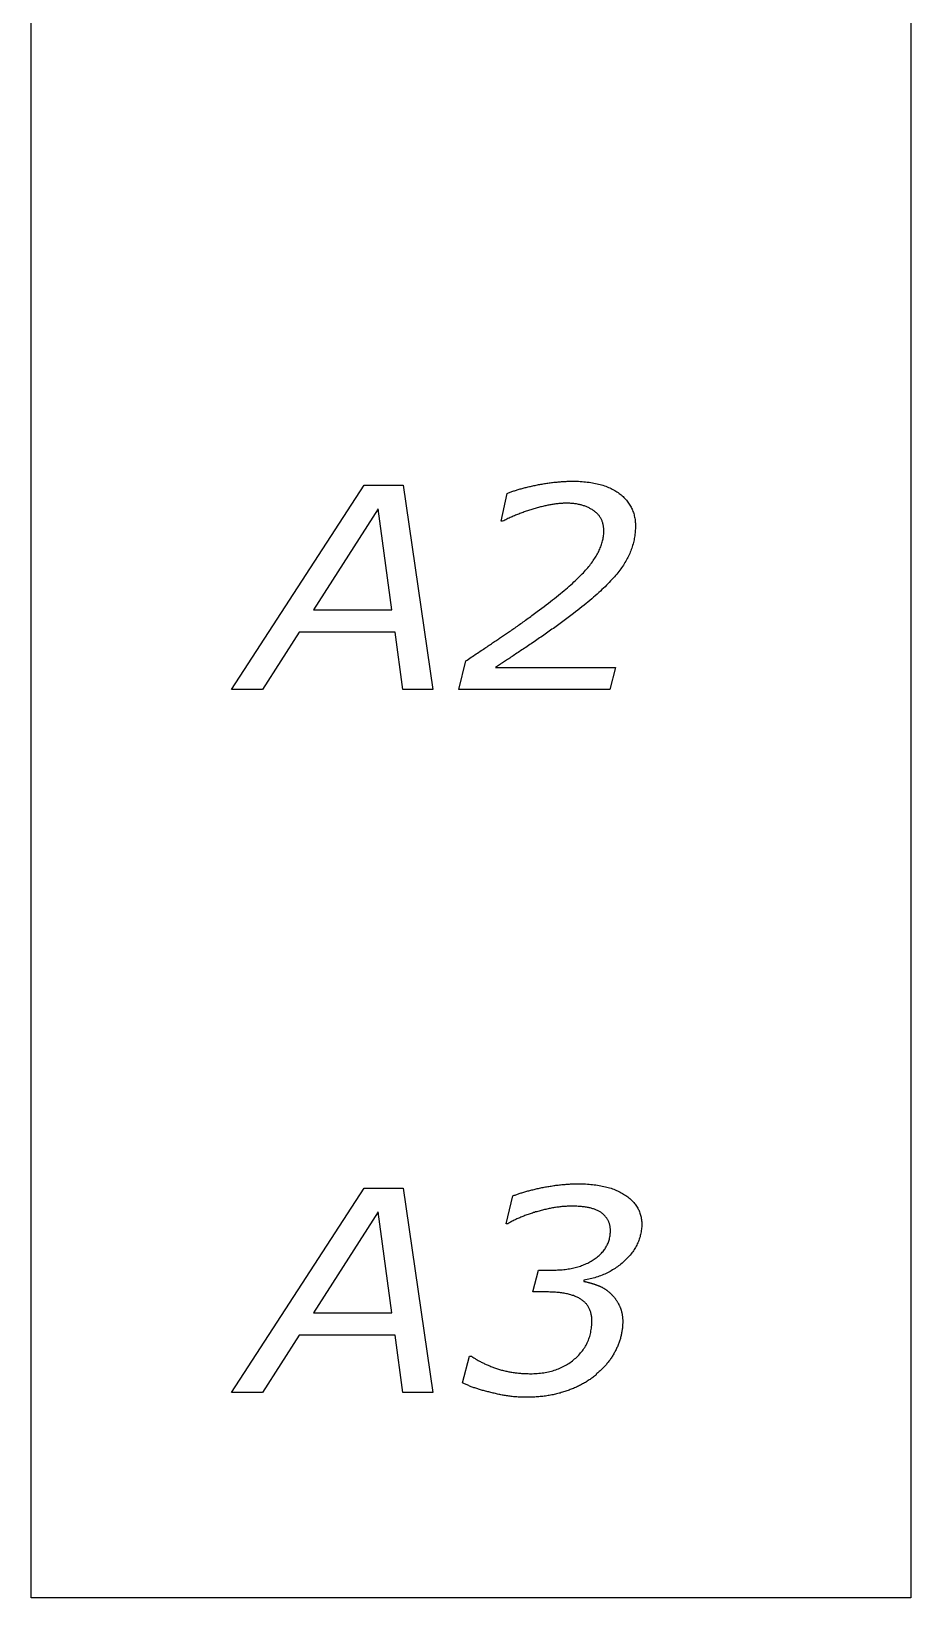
# Model space of a CAD drawing. Extents: x 0.06 to 4.03, y 0.06 to 10.05.
# Drawn here: x 0.061 to 2.026, y 0.06 to 3.557 of the extents above; entities that cross this region are included whole.
import ezdxf

# ---------------------------------------------------------------- set-up
doc = ezdxf.new("R2010")
doc.units = 0
doc.layers.add('CAPA_1', color=7, linetype='CONTINUOUS')

msp = doc.modelspace()

# ---------------------------------------------------------------- linework, layer by layer
at = {"layer": 'CAPA_1', "color": 7}
for points in [[(0.0615, 9.143), (2.0257, 9.143), (2.0257, 0.0605), (0.0615, 0.0605)], [(0.9584, 2.0876), (0.8912, 2.0876), (0.8745, 2.216), (0.6598, 2.216), (0.5782, 2.0876), (0.5083, 2.0876), (0.8046, 2.5441), (0.8922, 2.5441)], [(0.8671, 2.2657), (0.836, 2.4909), (0.6915, 2.2657)], [(0.9584, 0.5182), (0.8912, 0.5182), (0.8745, 0.6466), (0.6598, 0.6466), (0.5782, 0.5182), (0.5083, 0.5182), (0.8046, 0.9746), (0.8922, 0.9746)], [(0.8671, 0.6962), (0.836, 0.9215), (0.6915, 0.6962)]]:
    msp.add_lwpolyline(points, close=True, dxfattribs=at)
for points in [[(1.1918, 2.5447), (1.1945, 2.5452), (1.1971, 2.5457), (1.1998, 2.5462), (1.2024, 2.5466), (1.205, 2.5471), (1.2076, 2.5475), (1.2102, 2.5479), (1.2128, 2.5483), (1.2154, 2.5487), (1.218, 2.5491), (1.2206, 2.5494), (1.2232, 2.5497), (1.2257, 2.5501), (1.2283, 2.5504), (1.2309, 2.5506), (1.2334, 2.5509), (1.2359, 2.5511), (1.2385, 2.5514), (1.241, 2.5516), (1.2435, 2.5518), (1.246, 2.552), (1.2485, 2.5521), (1.251, 2.5523), (1.2535, 2.5524), (1.256, 2.5525), (1.2585, 2.5526), (1.2609, 2.5527), (1.2634, 2.5527), (1.2659, 2.5528), (1.2683, 2.5528), (1.2708, 2.5528)], [(1.2708, 2.5528), (1.2751, 2.5528), (1.2793, 2.5527), (1.2835, 2.5526), (1.2876, 2.5524), (1.2916, 2.5521), (1.2956, 2.5518), (1.2995, 2.5514), (1.3034, 2.551), (1.3072, 2.5505), (1.3109, 2.55), (1.3146, 2.5494), (1.3182, 2.5487), (1.3217, 2.548), (1.3252, 2.5473), (1.3286, 2.5465), (1.3319, 2.5456), (1.3352, 2.5446), (1.3384, 2.5437), (1.3416, 2.5426), (1.3447, 2.5415), (1.3477, 2.5404), (1.3507, 2.5391), (1.3536, 2.5379), (1.3564, 2.5365), (1.3592, 2.5352), (1.3619, 2.5337), (1.3645, 2.5322), (1.3671, 2.5307), (1.3696, 2.5291), (1.372, 2.5274), (1.3744, 2.5257)], [(1.1142, 2.4635), (1.1109, 2.4635), (1.1243, 2.5257)], [(1.1243, 2.5257), (1.126, 2.5264), (1.1277, 2.5271), (1.1295, 2.5277), (1.1313, 2.5284), (1.1332, 2.5291), (1.1351, 2.5298), (1.137, 2.5304), (1.1389, 2.5311), (1.1409, 2.5317), (1.1429, 2.5324), (1.1449, 2.533), (1.1469, 2.5337), (1.149, 2.5343), (1.1511, 2.5349), (1.1533, 2.5355), (1.1555, 2.5362), (1.1577, 2.5368), (1.1599, 2.5374), (1.1622, 2.538), (1.1645, 2.5385), (1.1668, 2.5391), (1.1692, 2.5397), (1.1716, 2.5403), (1.174, 2.5408), (1.1765, 2.5414), (1.1789, 2.542), (1.1815, 2.5425), (1.184, 2.5431), (1.1866, 2.5436), (1.1892, 2.5441), (1.1918, 2.5447)], [(1.3744, 2.5257), (1.3767, 2.5239), (1.379, 2.5221), (1.3811, 2.5202), (1.3832, 2.5184), (1.3852, 2.5164), (1.3872, 2.5145), (1.389, 2.5125), (1.3908, 2.5104), (1.3925, 2.5084), (1.3941, 2.5063), (1.3957, 2.5041), (1.3972, 2.5019), (1.3986, 2.4997), (1.3999, 2.4974), (1.4012, 2.4951), (1.4023, 2.4928), (1.4034, 2.4904), (1.4045, 2.488), (1.4054, 2.4856), (1.4063, 2.4831), (1.4071, 2.4806), (1.4078, 2.478), (1.4084, 2.4754), (1.409, 2.4727), (1.4095, 2.4701), (1.4099, 2.4674), (1.4103, 2.4646), (1.4105, 2.4618), (1.4107, 2.459), (1.4108, 2.4561), (1.4109, 2.4532)], [(1.1892, 2.4928), (1.1867, 2.4921), (1.1842, 2.4914), (1.1818, 2.4907), (1.1793, 2.4899), (1.1769, 2.4891), (1.1744, 2.4883), (1.172, 2.4875), (1.1696, 2.4867), (1.1671, 2.4859), (1.1647, 2.485), (1.1623, 2.4842), (1.1598, 2.4833), (1.1574, 2.4824), (1.155, 2.4815), (1.1526, 2.4805), (1.1502, 2.4796), (1.1477, 2.4786), (1.1453, 2.4777), (1.1429, 2.4767), (1.1405, 2.4757), (1.1381, 2.4746), (1.1357, 2.4736), (1.1333, 2.4725), (1.1309, 2.4715), (1.1285, 2.4704), (1.1261, 2.4693), (1.1238, 2.4682), (1.1214, 2.467), (1.119, 2.4659), (1.1166, 2.4647), (1.1142, 2.4635)], [(1.2574, 2.5037), (1.2554, 2.5037), (1.2535, 2.5036), (1.2515, 2.5036), (1.2496, 2.5035), (1.2476, 2.5034), (1.2455, 2.5033), (1.2435, 2.5031), (1.2414, 2.503), (1.2394, 2.5028), (1.2373, 2.5026), (1.2352, 2.5023), (1.233, 2.5021), (1.2309, 2.5018), (1.2287, 2.5015), (1.2265, 2.5011), (1.2243, 2.5008), (1.2221, 2.5004), (1.2199, 2.5), (1.2176, 2.4996), (1.2154, 2.4992), (1.2131, 2.4987), (1.2108, 2.4982), (1.2084, 2.4977), (1.2061, 2.4972), (1.2037, 2.4966), (1.2013, 2.496), (1.1989, 2.4955), (1.1965, 2.4948), (1.1941, 2.4942), (1.1916, 2.4935), (1.1892, 2.4928)], [(1.3169, 2.4874), (1.3154, 2.4884), (1.3139, 2.4894), (1.3123, 2.4904), (1.3107, 2.4913), (1.3091, 2.4922), (1.3075, 2.4931), (1.3058, 2.4939), (1.3041, 2.4947), (1.3024, 2.4955), (1.3006, 2.4962), (1.2988, 2.4969), (1.297, 2.4976), (1.2952, 2.4982), (1.2933, 2.4988), (1.2914, 2.4993), (1.2895, 2.4999), (1.2876, 2.5004), (1.2856, 2.5008), (1.2836, 2.5012), (1.2816, 2.5016), (1.2795, 2.502), (1.2774, 2.5023), (1.2753, 2.5026), (1.2732, 2.5029), (1.271, 2.5031), (1.2688, 2.5033), (1.2666, 2.5034), (1.2643, 2.5035), (1.262, 2.5036), (1.2597, 2.5037), (1.2574, 2.5037)], [(1.3403, 2.4421), (1.3403, 2.444), (1.3402, 2.4459), (1.3401, 2.4478), (1.3399, 2.4496), (1.3397, 2.4514), (1.3394, 2.4532), (1.3391, 2.4549), (1.3388, 2.4566), (1.3383, 2.4583), (1.3379, 2.46), (1.3374, 2.4616), (1.3368, 2.4632), (1.3362, 2.4647), (1.3355, 2.4662), (1.3348, 2.4677), (1.3341, 2.4692), (1.3333, 2.4706), (1.3324, 2.472), (1.3315, 2.4734), (1.3306, 2.4747), (1.3296, 2.476), (1.3285, 2.4773), (1.3274, 2.4786), (1.3263, 2.4798), (1.3251, 2.481), (1.3238, 2.4821), (1.3226, 2.4832), (1.3212, 2.4843), (1.3198, 2.4854), (1.3184, 2.4864), (1.3169, 2.4874)], [(1.4109, 2.4532), (1.4108, 2.45), (1.4107, 2.4469), (1.4106, 2.4437), (1.4104, 2.4406), (1.4101, 2.4374), (1.4097, 2.4343), (1.4093, 2.4312), (1.4088, 2.4281), (1.4083, 2.425), (1.4077, 2.4219), (1.407, 2.4188), (1.4063, 2.4158), (1.4055, 2.4127), (1.4046, 2.4097), (1.4037, 2.4067), (1.4027, 2.4037), (1.4016, 2.4007), (1.4005, 2.3977), (1.3993, 2.3947), (1.3981, 2.3917), (1.3968, 2.3888), (1.3954, 2.3858), (1.3939, 2.3829), (1.3924, 2.38), (1.3909, 2.3771), (1.3892, 2.3742), (1.3875, 2.3713), (1.3858, 2.3684), (1.384, 2.3655), (1.3821, 2.3627), (1.3801, 2.3598)], [(1.3065, 2.3623), (1.3087, 2.3649), (1.3108, 2.3676), (1.3128, 2.3702), (1.3147, 2.3728), (1.3166, 2.3755), (1.3183, 2.3781), (1.3201, 2.3807), (1.3217, 2.3833), (1.3233, 2.3859), (1.3248, 2.3885), (1.3263, 2.3911), (1.3276, 2.3937), (1.3289, 2.3963), (1.3302, 2.3989), (1.3313, 2.4014), (1.3324, 2.404), (1.3334, 2.4066), (1.3344, 2.4091), (1.3353, 2.4117), (1.3361, 2.4143), (1.3368, 2.4168), (1.3375, 2.4194), (1.3381, 2.4219), (1.3386, 2.4244), (1.3391, 2.427), (1.3394, 2.4295), (1.3398, 2.432), (1.34, 2.4345), (1.3402, 2.4371), (1.3403, 2.4396), (1.3403, 2.4421)], [(1.1915, 2.2619), (1.1967, 2.2657), (1.2018, 2.2695), (1.2068, 2.2733), (1.2118, 2.277), (1.2166, 2.2806), (1.2213, 2.2843), (1.2259, 2.2879), (1.2304, 2.2914), (1.2348, 2.2949), (1.2391, 2.2984), (1.2433, 2.3019), (1.2475, 2.3053), (1.2515, 2.3086), (1.2554, 2.3119), (1.2592, 2.3152), (1.2629, 2.3184), (1.2665, 2.3216), (1.27, 2.3248), (1.2734, 2.3279), (1.2767, 2.331), (1.28, 2.3341), (1.2831, 2.3371), (1.2861, 2.34), (1.289, 2.3429), (1.2918, 2.3458), (1.2945, 2.3487), (1.2971, 2.3515), (1.2996, 2.3542), (1.302, 2.357), (1.3043, 2.3596), (1.3065, 2.3623)], [(1.3801, 2.3598), (1.3781, 2.357), (1.3759, 2.3541), (1.3737, 2.3513), (1.3714, 2.3483), (1.369, 2.3454), (1.3665, 2.3424), (1.3639, 2.3394), (1.3612, 2.3363), (1.3584, 2.3332), (1.3555, 2.3301), (1.3525, 2.327), (1.3494, 2.3238), (1.3462, 2.3206), (1.3429, 2.3173), (1.3395, 2.3141), (1.3361, 2.3108), (1.3325, 2.3074), (1.3288, 2.3041), (1.3251, 2.3007), (1.3212, 2.2973), (1.3172, 2.2938), (1.3132, 2.2903), (1.3091, 2.2868), (1.3048, 2.2832), (1.3005, 2.2797), (1.296, 2.2761), (1.2915, 2.2724), (1.2869, 2.2687), (1.2822, 2.265), (1.2773, 2.2613), (1.2724, 2.2575)], [(1.1119, 2.2054), (1.1141, 2.2068), (1.1162, 2.2083), (1.1184, 2.2098), (1.1207, 2.2112), (1.1229, 2.2128), (1.1252, 2.2143), (1.1275, 2.2159), (1.1299, 2.2175), (1.1323, 2.2191), (1.1347, 2.2208), (1.1371, 2.2225), (1.1395, 2.2242), (1.142, 2.2259), (1.1445, 2.2277), (1.1471, 2.2295), (1.1496, 2.2313), (1.1522, 2.2332), (1.1549, 2.235), (1.1575, 2.2369), (1.1602, 2.2389), (1.1629, 2.2408), (1.1656, 2.2428), (1.1684, 2.2448), (1.1712, 2.2469), (1.174, 2.2489), (1.1769, 2.251), (1.1797, 2.2531), (1.1826, 2.2553), (1.1856, 2.2574), (1.1885, 2.2597), (1.1915, 2.2619)], [(1.2724, 2.2575), (1.2695, 2.2553), (1.2665, 2.2531), (1.2635, 2.2508), (1.2606, 2.2486), (1.2576, 2.2464), (1.2546, 2.2442), (1.2516, 2.242), (1.2486, 2.2398), (1.2456, 2.2375), (1.2426, 2.2354), (1.2396, 2.2332), (1.2366, 2.231), (1.2335, 2.2288), (1.2305, 2.2266), (1.2275, 2.2244), (1.2244, 2.2223), (1.2214, 2.2201), (1.2183, 2.2179), (1.2153, 2.2158), (1.2122, 2.2136), (1.2091, 2.2115), (1.2061, 2.2093), (1.203, 2.2072), (1.1999, 2.205), (1.1968, 2.2029), (1.1937, 2.2008), (1.1906, 2.1987), (1.1875, 2.1966), (1.1844, 2.1944), (1.1812, 2.1923), (1.1781, 2.1902)], [(1.032, 2.1517), (1.035, 2.1537), (1.038, 2.1557), (1.041, 2.1577), (1.0439, 2.1597), (1.0468, 2.1616), (1.0497, 2.1635), (1.0525, 2.1654), (1.0554, 2.1673), (1.0581, 2.1692), (1.0609, 2.171), (1.0636, 2.1729), (1.0663, 2.1747), (1.069, 2.1765), (1.0716, 2.1782), (1.0742, 2.18), (1.0768, 2.1817), (1.0794, 2.1834), (1.0819, 2.1851), (1.0844, 2.1868), (1.0868, 2.1885), (1.0893, 2.1901), (1.0917, 2.1917), (1.094, 2.1933), (1.0964, 2.1949), (1.0987, 2.1965), (1.101, 2.198), (1.1032, 2.1995), (1.1054, 2.201), (1.1076, 2.2025), (1.1098, 2.204), (1.1119, 2.2054)], [(1.1781, 2.1902), (1.175, 2.1881), (1.172, 2.1861), (1.169, 2.184), (1.166, 2.182), (1.163, 2.18), (1.1601, 2.1781), (1.1572, 2.1761), (1.1544, 2.1742), (1.1516, 2.1724), (1.1488, 2.1705), (1.146, 2.1687), (1.1433, 2.1668), (1.1407, 2.1651), (1.138, 2.1633), (1.1354, 2.1616), (1.1329, 2.1599), (1.1303, 2.1582), (1.1278, 2.1565), (1.1254, 2.1549), (1.1229, 2.1533), (1.1205, 2.1517), (1.1182, 2.1502), (1.1159, 2.1486), (1.1136, 2.1471), (1.1113, 2.1456), (1.1091, 2.1442), (1.1069, 2.1428), (1.1048, 2.1414), (1.1027, 2.14), (1.1006, 2.1386), (1.0985, 2.1373)], [(1.3537, 2.0876), (1.0163, 2.0876), (1.032, 2.1517)], [(1.0985, 2.1373), (1.3661, 2.1373), (1.3537, 2.0876)], [(1.2045, 0.9763), (1.2072, 0.9768), (1.2099, 0.9773), (1.2125, 0.9778), (1.2152, 0.9782), (1.2178, 0.9787), (1.2204, 0.9791), (1.223, 0.9795), (1.2257, 0.9799), (1.2283, 0.9803), (1.2308, 0.9807), (1.2334, 0.981), (1.236, 0.9814), (1.2386, 0.9817), (1.2411, 0.982), (1.2437, 0.9823), (1.2462, 0.9825), (1.2487, 0.9828), (1.2512, 0.983), (1.2537, 0.9832), (1.2562, 0.9834), (1.2587, 0.9836), (1.2612, 0.9837), (1.2637, 0.9839), (1.2661, 0.984), (1.2686, 0.9841), (1.271, 0.9842), (1.2735, 0.9843), (1.2759, 0.9843), (1.2783, 0.9844), (1.2807, 0.9844), (1.2831, 0.9844)], [(1.2831, 0.9844), (1.2873, 0.9844), (1.2915, 0.9843), (1.2956, 0.9842), (1.2997, 0.984), (1.3036, 0.9838), (1.3076, 0.9835), (1.3114, 0.9832), (1.3153, 0.9828), (1.319, 0.9824), (1.3227, 0.9819), (1.3263, 0.9813), (1.3299, 0.9808), (1.3334, 0.9801), (1.3369, 0.9794), (1.3403, 0.9787), (1.3437, 0.9779), (1.3469, 0.9771), (1.3502, 0.9762), (1.3533, 0.9752), (1.3564, 0.9743), (1.3595, 0.9732), (1.3625, 0.9721), (1.3654, 0.971), (1.3683, 0.9698), (1.3711, 0.9685), (1.3739, 0.9672), (1.3766, 0.9659), (1.3792, 0.9645), (1.3818, 0.963), (1.3843, 0.9615), (1.3868, 0.96)], [(1.1256, 0.8954), (1.1223, 0.8954), (1.1367, 0.9573)], [(1.1367, 0.9573), (1.1384, 0.958), (1.1402, 0.9587), (1.142, 0.9594), (1.1438, 0.96), (1.1457, 0.9607), (1.1475, 0.9614), (1.1495, 0.962), (1.1514, 0.9627), (1.1534, 0.9634), (1.1554, 0.964), (1.1574, 0.9646), (1.1595, 0.9653), (1.1616, 0.9659), (1.1637, 0.9665), (1.1659, 0.9672), (1.1681, 0.9678), (1.1703, 0.9684), (1.1726, 0.969), (1.1748, 0.9696), (1.1772, 0.9702), (1.1795, 0.9707), (1.1819, 0.9713), (1.1843, 0.9719), (1.1867, 0.9725), (1.1892, 0.973), (1.1916, 0.9736), (1.1942, 0.9741), (1.1967, 0.9747), (1.1993, 0.9752), (1.2019, 0.9758), (1.2045, 0.9763)], [(1.3868, 0.96), (1.3892, 0.9584), (1.3916, 0.9568), (1.3938, 0.9551), (1.396, 0.9534), (1.3981, 0.9517), (1.4001, 0.9499), (1.4021, 0.9481), (1.4039, 0.9463), (1.4057, 0.9444), (1.4074, 0.9425), (1.4091, 0.9405), (1.4106, 0.9386), (1.4121, 0.9366), (1.4135, 0.9345), (1.4148, 0.9324), (1.416, 0.9303), (1.4171, 0.9281), (1.4182, 0.926), (1.4192, 0.9237), (1.4201, 0.9215), (1.421, 0.9192), (1.4217, 0.9169), (1.4224, 0.9145), (1.423, 0.9121), (1.4235, 0.9097), (1.4239, 0.9072), (1.4243, 0.9047), (1.4246, 0.9021), (1.4248, 0.8996), (1.4249, 0.897), (1.4249, 0.8943)], [(1.1955, 0.9236), (1.193, 0.9229), (1.1905, 0.9222), (1.188, 0.9215), (1.1855, 0.9207), (1.183, 0.92), (1.1806, 0.9192), (1.1782, 0.9184), (1.1757, 0.9176), (1.1734, 0.9168), (1.171, 0.9159), (1.1686, 0.9151), (1.1663, 0.9143), (1.164, 0.9134), (1.1617, 0.9125), (1.1594, 0.9116), (1.1572, 0.9107), (1.1549, 0.9098), (1.1527, 0.9088), (1.1505, 0.9079), (1.1484, 0.9069), (1.1462, 0.9059), (1.144, 0.9049), (1.1419, 0.9039), (1.1398, 0.9029), (1.1377, 0.9019), (1.1357, 0.9008), (1.1336, 0.8998), (1.1316, 0.8987), (1.1296, 0.8976), (1.1276, 0.8965), (1.1256, 0.8954)], [(1.2698, 0.9345), (1.2675, 0.9345), (1.2652, 0.9344), (1.263, 0.9344), (1.2607, 0.9343), (1.2584, 0.9342), (1.2561, 0.9341), (1.2538, 0.9339), (1.2515, 0.9338), (1.2492, 0.9336), (1.2468, 0.9334), (1.2445, 0.9331), (1.2421, 0.9329), (1.2398, 0.9326), (1.2374, 0.9323), (1.235, 0.9319), (1.2326, 0.9316), (1.2302, 0.9312), (1.2278, 0.9308), (1.2254, 0.9304), (1.2229, 0.93), (1.2205, 0.9295), (1.218, 0.929), (1.2156, 0.9285), (1.2131, 0.928), (1.2106, 0.9274), (1.2081, 0.9269), (1.2056, 0.9263), (1.2031, 0.9256), (1.2006, 0.925), (1.1981, 0.9243), (1.1955, 0.9236)], [(1.3333, 0.9209), (1.3319, 0.9218), (1.3304, 0.9226), (1.329, 0.9234), (1.3274, 0.9242), (1.3258, 0.9249), (1.3242, 0.9257), (1.3226, 0.9264), (1.3209, 0.927), (1.3191, 0.9277), (1.3173, 0.9283), (1.3155, 0.9288), (1.3136, 0.9294), (1.3117, 0.9299), (1.3097, 0.9304), (1.3077, 0.9309), (1.3057, 0.9313), (1.3036, 0.9317), (1.3014, 0.9321), (1.2993, 0.9325), (1.297, 0.9328), (1.2948, 0.9331), (1.2925, 0.9333), (1.2901, 0.9336), (1.2877, 0.9338), (1.2853, 0.934), (1.2828, 0.9341), (1.2803, 0.9343), (1.2777, 0.9344), (1.2751, 0.9344), (1.2724, 0.9345), (1.2698, 0.9345)], [(1.355, 0.8808), (1.355, 0.8823), (1.3549, 0.8839), (1.3548, 0.8854), (1.3547, 0.8869), (1.3545, 0.8884), (1.3542, 0.8899), (1.3539, 0.8913), (1.3536, 0.8928), (1.3532, 0.8942), (1.3528, 0.8956), (1.3523, 0.897), (1.3518, 0.8984), (1.3512, 0.8997), (1.3506, 0.901), (1.3499, 0.9024), (1.3492, 0.9037), (1.3485, 0.9049), (1.3477, 0.9062), (1.3469, 0.9074), (1.346, 0.9087), (1.3451, 0.9099), (1.3441, 0.911), (1.3431, 0.9122), (1.342, 0.9134), (1.3409, 0.9145), (1.3397, 0.9156), (1.3385, 0.9167), (1.3373, 0.9178), (1.336, 0.9188), (1.3347, 0.9199), (1.3333, 0.9209)], [(1.3189, 0.8162), (1.3212, 0.8178), (1.3234, 0.8194), (1.3256, 0.821), (1.3276, 0.8227), (1.3296, 0.8244), (1.3315, 0.8262), (1.3334, 0.828), (1.3351, 0.8298), (1.3368, 0.8317), (1.3385, 0.8336), (1.34, 0.8355), (1.3415, 0.8374), (1.3429, 0.8394), (1.3442, 0.8414), (1.3454, 0.8435), (1.3466, 0.8456), (1.3477, 0.8477), (1.3487, 0.8498), (1.3496, 0.852), (1.3505, 0.8542), (1.3513, 0.8565), (1.352, 0.8588), (1.3526, 0.8611), (1.3532, 0.8634), (1.3537, 0.8658), (1.3541, 0.8682), (1.3544, 0.8706), (1.3547, 0.8731), (1.3549, 0.8756), (1.355, 0.8782), (1.355, 0.8808)], [(1.4249, 0.8943), (1.4249, 0.8914), (1.4248, 0.8885), (1.4246, 0.8856), (1.4243, 0.8828), (1.424, 0.88), (1.4235, 0.8772), (1.423, 0.8744), (1.4225, 0.8716), (1.4218, 0.8689), (1.4211, 0.8661), (1.4203, 0.8634), (1.4194, 0.8607), (1.4185, 0.8581), (1.4174, 0.8554), (1.4163, 0.8528), (1.4151, 0.8502), (1.4139, 0.8476), (1.4125, 0.8451), (1.4111, 0.8425), (1.4096, 0.84), (1.408, 0.8375), (1.4064, 0.8351), (1.4047, 0.8326), (1.4029, 0.8302), (1.401, 0.8278), (1.399, 0.8254), (1.397, 0.823), (1.3949, 0.8206), (1.3927, 0.8183), (1.3905, 0.816), (1.3881, 0.8137)], [(1.2263, 0.7917), (1.2299, 0.7918), (1.2335, 0.7918), (1.237, 0.792), (1.2405, 0.7921), (1.244, 0.7924), (1.2474, 0.7927), (1.2508, 0.793), (1.2541, 0.7934), (1.2574, 0.7938), (1.2606, 0.7943), (1.2638, 0.7948), (1.267, 0.7954), (1.2701, 0.796), (1.2732, 0.7967), (1.2762, 0.7975), (1.2792, 0.7982), (1.2821, 0.7991), (1.285, 0.8), (1.2879, 0.8009), (1.2907, 0.8019), (1.2935, 0.8029), (1.2962, 0.804), (1.2989, 0.8052), (1.3016, 0.8064), (1.3042, 0.8076), (1.3067, 0.8089), (1.3093, 0.8103), (1.3117, 0.8117), (1.3142, 0.8131), (1.3166, 0.8146), (1.3189, 0.8162)], [(1.3881, 0.8137), (1.3858, 0.8115), (1.3834, 0.8093), (1.3809, 0.8072), (1.3784, 0.8051), (1.3759, 0.8031), (1.3733, 0.8011), (1.3707, 0.7992), (1.368, 0.7973), (1.3653, 0.7955), (1.3626, 0.7938), (1.3598, 0.7921), (1.357, 0.7904), (1.3542, 0.7888), (1.3513, 0.7873), (1.3483, 0.7858), (1.3453, 0.7844), (1.3423, 0.783), (1.3393, 0.7817), (1.3362, 0.7804), (1.333, 0.7792), (1.3298, 0.778), (1.3266, 0.7769), (1.3234, 0.7758), (1.3201, 0.7748), (1.3167, 0.7738), (1.3133, 0.7729), (1.3099, 0.7721), (1.3065, 0.7713), (1.303, 0.7705), (1.2994, 0.7699), (1.2958, 0.7692)], [(1.2132, 0.7429), (1.1815, 0.7429), (1.1945, 0.7917), (1.2263, 0.7917)], [(1.2892, 0.7266), (1.2875, 0.7276), (1.2859, 0.7286), (1.2842, 0.7296), (1.2824, 0.7305), (1.2806, 0.7314), (1.2787, 0.7323), (1.2767, 0.7331), (1.2747, 0.7339), (1.2727, 0.7347), (1.2706, 0.7354), (1.2684, 0.7361), (1.2662, 0.7368), (1.2639, 0.7374), (1.2616, 0.738), (1.2592, 0.7385), (1.2567, 0.7391), (1.2542, 0.7396), (1.2517, 0.74), (1.249, 0.7404), (1.2464, 0.7408), (1.2436, 0.7412), (1.2409, 0.7415), (1.238, 0.7418), (1.2351, 0.7421), (1.2322, 0.7423), (1.2291, 0.7425), (1.2261, 0.7426), (1.223, 0.7427), (1.2198, 0.7428), (1.2165, 0.7429), (1.2132, 0.7429)], [(1.2958, 0.7692), (1.2958, 0.7665)], [(1.2958, 0.7665), (1.2967, 0.7663), (1.2975, 0.7662), (1.2984, 0.766), (1.2992, 0.7658), (1.3001, 0.7656), (1.301, 0.7654), (1.3019, 0.7652), (1.3027, 0.765), (1.3036, 0.7648), (1.3045, 0.7646), (1.3054, 0.7644), (1.3063, 0.7641), (1.3072, 0.7639), (1.3082, 0.7636), (1.3091, 0.7634), (1.31, 0.7631), (1.3109, 0.7628), (1.3119, 0.7626), (1.3128, 0.7623), (1.3138, 0.762), (1.3147, 0.7617), (1.3157, 0.7614), (1.3167, 0.7611), (1.3176, 0.7608), (1.3186, 0.7604), (1.3196, 0.7601), (1.3206, 0.7598), (1.3216, 0.7594), (1.3226, 0.7591), (1.3236, 0.7587), (1.3246, 0.7584)], [(1.3246, 0.7584), (1.3256, 0.758), (1.3267, 0.7576), (1.3277, 0.7573), (1.3287, 0.7569), (1.3297, 0.7565), (1.3307, 0.7561), (1.3316, 0.7556), (1.3326, 0.7552), (1.3336, 0.7547), (1.3345, 0.7543), (1.3355, 0.7538), (1.3364, 0.7533), (1.3374, 0.7528), (1.3383, 0.7523), (1.3392, 0.7518), (1.3401, 0.7513), (1.341, 0.7508), (1.3419, 0.7502), (1.3428, 0.7497), (1.3436, 0.7491), (1.3445, 0.7485), (1.3454, 0.7479), (1.3462, 0.7473), (1.347, 0.7467), (1.3479, 0.7461), (1.3487, 0.7454), (1.3495, 0.7448), (1.3503, 0.7441), (1.3511, 0.7435), (1.3519, 0.7428), (1.3527, 0.7421)], [(1.3527, 0.7421), (1.3535, 0.7414), (1.3543, 0.7406), (1.3551, 0.7399), (1.3559, 0.7392), (1.3567, 0.7384), (1.3574, 0.7377), (1.3582, 0.7369), (1.359, 0.7361), (1.3597, 0.7353), (1.3604, 0.7345), (1.3612, 0.7337), (1.3619, 0.7329), (1.3626, 0.732), (1.3633, 0.7312), (1.364, 0.7303), (1.3646, 0.7294), (1.3653, 0.7285), (1.366, 0.7276), (1.3666, 0.7267), (1.3673, 0.7258), (1.3679, 0.7249), (1.3685, 0.7239), (1.3692, 0.723), (1.3698, 0.722), (1.3704, 0.721), (1.3709, 0.72), (1.3715, 0.719), (1.3721, 0.718), (1.3727, 0.717), (1.3732, 0.716), (1.3738, 0.7149)], [(1.3136, 0.6786), (1.3135, 0.6806), (1.3135, 0.6827), (1.3133, 0.6847), (1.3132, 0.6866), (1.3129, 0.6886), (1.3126, 0.6904), (1.3123, 0.6923), (1.3119, 0.6941), (1.3115, 0.6959), (1.311, 0.6977), (1.3105, 0.6994), (1.3099, 0.7011), (1.3093, 0.7027), (1.3086, 0.7044), (1.3078, 0.7059), (1.3071, 0.7075), (1.3062, 0.709), (1.3053, 0.7105), (1.3044, 0.7119), (1.3034, 0.7133), (1.3024, 0.7147), (1.3013, 0.7161), (1.3001, 0.7174), (1.2989, 0.7187), (1.2977, 0.7199), (1.2964, 0.7211), (1.295, 0.7223), (1.2936, 0.7234), (1.2922, 0.7245), (1.2907, 0.7256), (1.2892, 0.7266)], [(1.3738, 0.7149), (1.3743, 0.7139), (1.3748, 0.7128), (1.3754, 0.7117), (1.3759, 0.7106), (1.3763, 0.7095), (1.3768, 0.7084), (1.3772, 0.7073), (1.3777, 0.7062), (1.3781, 0.705), (1.3785, 0.7039), (1.3788, 0.7027), (1.3792, 0.7016), (1.3795, 0.7004), (1.3798, 0.6992), (1.3801, 0.698), (1.3804, 0.6968), (1.3807, 0.6955), (1.3809, 0.6943), (1.3812, 0.693), (1.3814, 0.6918), (1.3815, 0.6905), (1.3817, 0.6892), (1.3819, 0.6879), (1.382, 0.6866), (1.3821, 0.6853), (1.3822, 0.684), (1.3823, 0.6827), (1.3824, 0.6813), (1.3824, 0.68), (1.3824, 0.6786), (1.3825, 0.6772)], [(1.2751, 0.5934), (1.2775, 0.5955), (1.2799, 0.5977), (1.2822, 0.5999), (1.2844, 0.6022), (1.2865, 0.6045), (1.2885, 0.6068), (1.2905, 0.6092), (1.2924, 0.6116), (1.2942, 0.6141), (1.2959, 0.6166), (1.2976, 0.6191), (1.2991, 0.6217), (1.3006, 0.6243), (1.302, 0.627), (1.3033, 0.6297), (1.3046, 0.6325), (1.3057, 0.6352), (1.3068, 0.6381), (1.3078, 0.6409), (1.3087, 0.6439), (1.3096, 0.6468), (1.3103, 0.6498), (1.311, 0.6528), (1.3116, 0.6559), (1.3121, 0.659), (1.3126, 0.6622), (1.3129, 0.6654), (1.3132, 0.6686), (1.3134, 0.6719), (1.3135, 0.6752), (1.3136, 0.6786)], [(1.3825, 0.6772), (1.3824, 0.6751), (1.3824, 0.6729), (1.3823, 0.6708), (1.3822, 0.6686), (1.382, 0.6665), (1.3819, 0.6644), (1.3817, 0.6622), (1.3814, 0.6601), (1.3811, 0.658), (1.3808, 0.6559), (1.3805, 0.6538), (1.3801, 0.6517), (1.3797, 0.6496), (1.3792, 0.6475), (1.3788, 0.6454), (1.3783, 0.6433), (1.3777, 0.6413), (1.3772, 0.6392), (1.3765, 0.6371), (1.3759, 0.635), (1.3752, 0.633), (1.3745, 0.6309), (1.3738, 0.6289), (1.373, 0.6268), (1.3722, 0.6248), (1.3714, 0.6227), (1.3705, 0.6207), (1.3696, 0.6187), (1.3687, 0.6167), (1.3677, 0.6146), (1.3667, 0.6126)], [(1.0243, 0.5404), (1.04, 0.5993), (1.045, 0.5993)], [(1.045, 0.5993), (1.0465, 0.5983), (1.048, 0.5972), (1.0496, 0.5962), (1.0512, 0.5952), (1.0528, 0.5942), (1.0544, 0.5932), (1.056, 0.5922), (1.0577, 0.5912), (1.0594, 0.5903), (1.0611, 0.5893), (1.0629, 0.5883), (1.0646, 0.5874), (1.0664, 0.5865), (1.0683, 0.5856), (1.0701, 0.5846), (1.072, 0.5837), (1.0739, 0.5828), (1.0758, 0.582), (1.0777, 0.5811), (1.0797, 0.5802), (1.0817, 0.5794), (1.0837, 0.5785), (1.0857, 0.5777), (1.0878, 0.5769), (1.0899, 0.5761), (1.092, 0.5753), (1.0941, 0.5745), (1.0963, 0.5737), (1.0984, 0.5729), (1.1006, 0.5721), (1.1029, 0.5714)], [(1.3667, 0.6126), (1.3657, 0.6106), (1.3647, 0.6087), (1.3636, 0.6067), (1.3625, 0.6048), (1.3614, 0.6029), (1.3602, 0.601), (1.359, 0.5991), (1.3578, 0.5972), (1.3566, 0.5954), (1.3553, 0.5935), (1.3541, 0.5917), (1.3528, 0.5899), (1.3514, 0.5882), (1.3501, 0.5864), (1.3487, 0.5846), (1.3473, 0.5829), (1.3459, 0.5812), (1.3444, 0.5795), (1.3429, 0.5779), (1.3414, 0.5762), (1.3399, 0.5746), (1.3384, 0.5729), (1.3368, 0.5713), (1.3352, 0.5698), (1.3336, 0.5682), (1.3319, 0.5666), (1.3302, 0.5651), (1.3285, 0.5636), (1.3268, 0.5621), (1.325, 0.5606), (1.3233, 0.5592)], [(1.1029, 0.5714), (1.1051, 0.5707), (1.1074, 0.57), (1.1096, 0.5694), (1.1119, 0.5687), (1.1142, 0.5681), (1.1165, 0.5676), (1.1188, 0.567), (1.1211, 0.5665), (1.1234, 0.566), (1.1257, 0.5655), (1.1281, 0.565), (1.1304, 0.5646), (1.1328, 0.5642), (1.1351, 0.5638), (1.1375, 0.5634), (1.1398, 0.5631), (1.1422, 0.5627), (1.1446, 0.5624), (1.147, 0.5621), (1.1494, 0.5619), (1.1518, 0.5616), (1.1543, 0.5614), (1.1567, 0.5612), (1.1591, 0.5611), (1.1616, 0.5609), (1.164, 0.5608), (1.1665, 0.5607), (1.169, 0.5606), (1.1715, 0.5606), (1.174, 0.5605), (1.1764, 0.5605)], [(1.1764, 0.5605), (1.1803, 0.5605), (1.1841, 0.5606), (1.1879, 0.5608), (1.1916, 0.5611), (1.1953, 0.5614), (1.1989, 0.5617), (1.2025, 0.5622), (1.2061, 0.5627), (1.2096, 0.5633), (1.213, 0.5639), (1.2164, 0.5646), (1.2198, 0.5654), (1.2231, 0.5663), (1.2264, 0.5672), (1.2296, 0.5682), (1.2328, 0.5693), (1.2359, 0.5704), (1.239, 0.5716), (1.2421, 0.5728), (1.2451, 0.5742), (1.248, 0.5756), (1.2509, 0.5771), (1.2538, 0.5786), (1.2566, 0.5802), (1.2594, 0.5819), (1.2621, 0.5836), (1.2648, 0.5854), (1.2675, 0.5873), (1.2701, 0.5893), (1.2726, 0.5913), (1.2751, 0.5934)], [(1.0882, 0.5187), (1.0857, 0.5192), (1.0833, 0.5198), (1.081, 0.5203), (1.0786, 0.5209), (1.0763, 0.5215), (1.074, 0.5221), (1.0717, 0.5227), (1.0694, 0.5233), (1.0672, 0.5239), (1.065, 0.5245), (1.0628, 0.5252), (1.0607, 0.5258), (1.0585, 0.5265), (1.0564, 0.5272), (1.0543, 0.5279), (1.0523, 0.5286), (1.0502, 0.5293), (1.0482, 0.53), (1.0462, 0.5307), (1.0443, 0.5315), (1.0423, 0.5322), (1.0404, 0.533), (1.0385, 0.5338), (1.0367, 0.5346), (1.0348, 0.5354), (1.033, 0.5362), (1.0312, 0.537), (1.0294, 0.5379), (1.0277, 0.5387), (1.026, 0.5396), (1.0243, 0.5404)], [(1.3233, 0.5583), (1.3214, 0.5568), (1.3194, 0.5552), (1.3175, 0.5537), (1.3155, 0.5522), (1.3135, 0.5508), (1.3115, 0.5493), (1.3095, 0.5479), (1.3075, 0.5465), (1.3054, 0.5452), (1.3033, 0.5438), (1.3012, 0.5425), (1.2991, 0.5412), (1.297, 0.54), (1.2948, 0.5387), (1.2927, 0.5375), (1.2905, 0.5363), (1.2883, 0.5351), (1.286, 0.534), (1.2838, 0.5329), (1.2815, 0.5318), (1.2792, 0.5307), (1.2769, 0.5297), (1.2746, 0.5287), (1.2723, 0.5277), (1.2699, 0.5267), (1.2675, 0.5258), (1.2651, 0.5249), (1.2627, 0.524), (1.2603, 0.5231), (1.2578, 0.5223), (1.2554, 0.5214)], [(1.3233, 0.5592), (1.3233, 0.5583)], [(1.1668, 0.5079), (1.1641, 0.5079), (1.1615, 0.5079), (1.1589, 0.508), (1.1563, 0.508), (1.1538, 0.5081), (1.1512, 0.5083), (1.1486, 0.5084), (1.146, 0.5086), (1.1435, 0.5088), (1.1409, 0.509), (1.1383, 0.5092), (1.1358, 0.5095), (1.1332, 0.5098), (1.1307, 0.5101), (1.1281, 0.5104), (1.1256, 0.5108), (1.1231, 0.5111), (1.1205, 0.5115), (1.118, 0.5119), (1.1155, 0.5124), (1.113, 0.5128), (1.1105, 0.5133), (1.108, 0.5138), (1.1055, 0.5144), (1.103, 0.5149), (1.1005, 0.5155), (1.098, 0.5161), (1.0956, 0.5167), (1.0931, 0.5174), (1.0906, 0.518), (1.0882, 0.5187)], [(1.2554, 0.5214), (1.2529, 0.5206), (1.2504, 0.5197), (1.2479, 0.5189), (1.2453, 0.5182), (1.2428, 0.5174), (1.2402, 0.5167), (1.2375, 0.516), (1.2349, 0.5153), (1.2322, 0.5147), (1.2295, 0.5141), (1.2268, 0.5135), (1.224, 0.513), (1.2212, 0.5124), (1.2184, 0.5119), (1.2156, 0.5115), (1.2127, 0.511), (1.2098, 0.5106), (1.2069, 0.5102), (1.204, 0.5099), (1.201, 0.5096), (1.198, 0.5093), (1.195, 0.509), (1.192, 0.5088), (1.1889, 0.5086), (1.1858, 0.5084), (1.1827, 0.5082), (1.1796, 0.5081), (1.1764, 0.508), (1.1732, 0.5079), (1.17, 0.5079), (1.1668, 0.5079)]]:
    msp.add_lwpolyline(points, dxfattribs=at)

doc.saveas('drawing.dxf')
